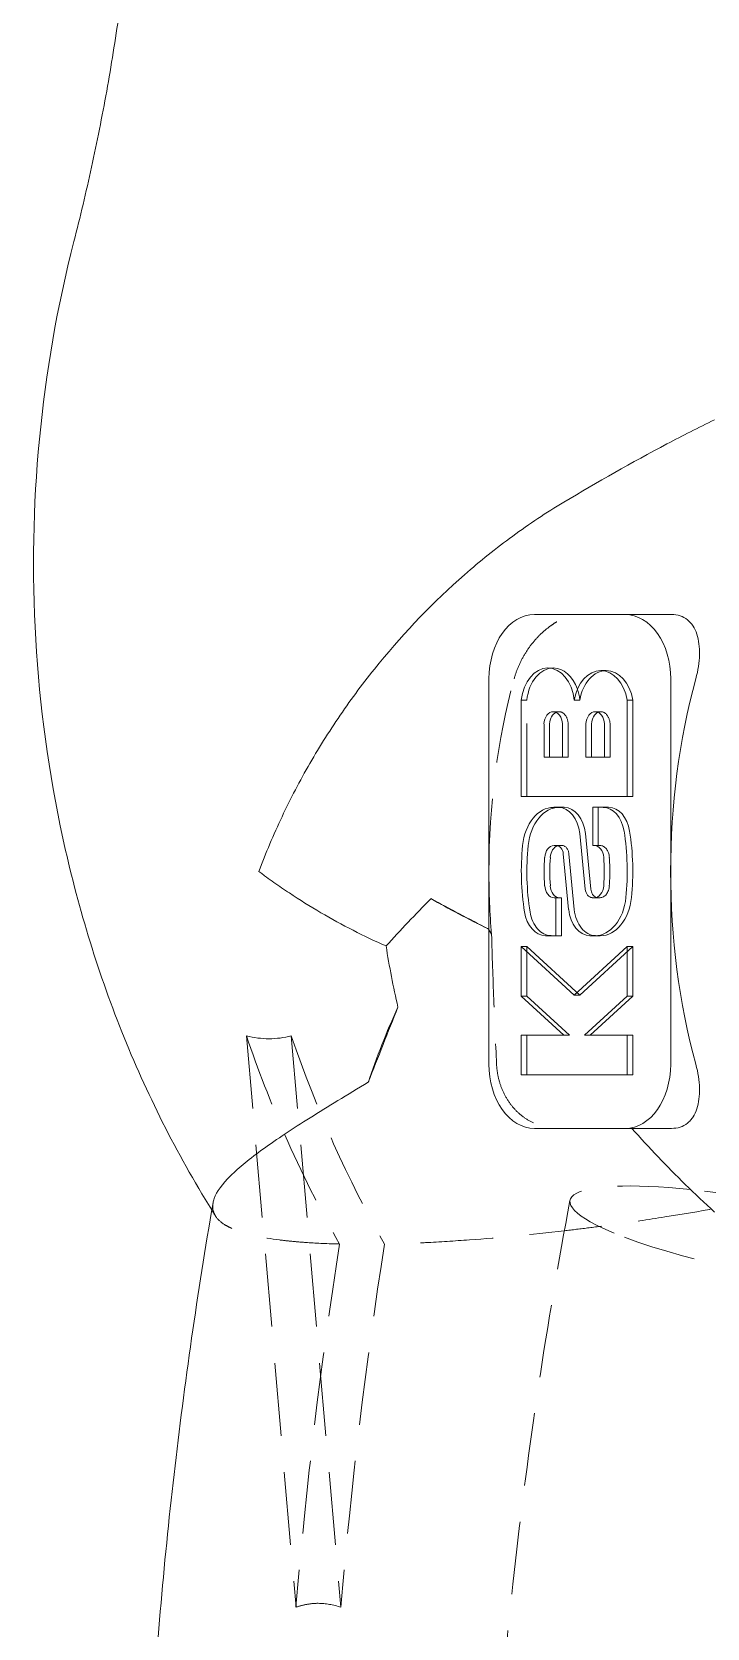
# Model space of a CAD drawing. Header units: millimetres. Extents: x -46397 to 283259, y -8690 to 23983.
# Drawn here: x 128287 to 128333.3, y 6682.3 to 6791.7 of the extents above; entities that cross this region are included whole.
import ezdxf

# ---------------------------------------------------------------- set-up
doc = ezdxf.new("R2010")
doc.units = ezdxf.units.MM
doc.linetypes.add('HIDDENX2', pattern=[0.75, 0.5, -0.25])

# ---------------------------------------------------------------- blocks, each defined once
blk = doc.blocks.new('q kjekjas ad')
at = {"color": 2, "linetype": 'Continuous', "lineweight": 0, "ltscale": 10, "extrusion": (0, 1, 0)}
for p, q in [((-4420.44, 1504.12), (-4426.67, 1504.12)), ((-4417.28, 1504.12), (-4420.44, 1504.12)), ((-4429.78, 1499.72), (-4429.78, 1473.31)), ((-4425.75, 1500.45), (-4425.37, 1500.45)), ((-4422.12, 1500.28), (-4421.74, 1500.28)), ((-4417.33, 1473.31), (-4417.33, 1499.72)), ((-4427.57, 1491.65), (-4427.57, 1498.25)), ((-4420.31, 1498.25), (-4419.92, 1498.25)), ((-4420.31, 1498.25), (-4420.31, 1491.65)), ((-4419.92, 1498.25), (-4419.92, 1491.65)), ((-4426.01, 1494.35), (-4426.01, 1496.62)), ((-4425.63, 1494.35), (-4425.63, 1496.62)), ((-4424.74, 1496.62), (-4424.74, 1494.35)), ((-4423.14, 1494.35), (-4423.14, 1496.62)), ((-4422.76, 1494.35), (-4422.76, 1496.62)), ((-4421.86, 1496.62), (-4421.86, 1494.35)), ((-4424.74, 1494.35), (-4426.01, 1494.35)), ((-4421.86, 1494.35), (-4423.14, 1494.35)), ((-4427.57, 1491.65), (-4427.19, 1491.65)), ((-4420.31, 1491.65), (-4427.57, 1491.65)), ((-4419.92, 1491.65), (-4427.19, 1491.65)), ((-4425.34, 1490.92), (-4425.02, 1490.92)), ((-4422.67, 1490.92), (-4421.96, 1490.92)), ((-4422.67, 1488.3), (-4422.67, 1490.92)), ((-4421.96, 1490.92), (-4421.58, 1490.92)), ((-4420.31, 1491.65), (-4419.92, 1491.65)), ((-4423.56, 1489.12), (-4423.19, 1485.31)), ((-4423.17, 1489.12), (-4422.8, 1485.31)), ((-4425.16, 1488.3), (-4425.32, 1488.3)), ((-4425.32, 1488.3), (-4424.94, 1488.3)), ((-4424.32, 1483.91), (-4424.69, 1487.72)), ((-4422.56, 1488.3), (-4422.67, 1488.3)), ((-4422.67, 1488.3), (-4422.29, 1488.3)), ((-4425.32, 1484.72), (-4425.2, 1484.72)), ((-4425.2, 1484.72), (-4424.82, 1484.72)), ((-4425.2, 1484.72), (-4425.2, 1482.11)), ((-4424.82, 1484.72), (-4424.82, 1482.11)), ((-4422.71, 1484.72), (-4422.56, 1484.72)), ((-4425.2, 1482.11), (-4425.91, 1482.11)), ((-4425.91, 1482.11), (-4425.53, 1482.11)), ((-4424.82, 1482.11), (-4425.53, 1482.11)), ((-4425.2, 1482.11), (-4424.82, 1482.11)), ((-4422.53, 1482.11), (-4422.86, 1482.11)), ((-4422.86, 1482.11), (-4422.48, 1482.11)), ((-4422.53, 1482.11), (-4422.15, 1482.11)), ((-4422.15, 1482.11), (-4422.48, 1482.11)), ((-4427.57, 1477.98), (-4427.57, 1481.38)), ((-4427.57, 1481.38), (-4427.19, 1481.38)), ((-4427.57, 1481.38), (-4423.94, 1478.04)), ((-4427.19, 1481.38), (-4423.55, 1478.04)), ((-4423.94, 1478.04), (-4420.31, 1481.38)), ((-4420.31, 1481.38), (-4419.92, 1481.38)), ((-4420.31, 1481.38), (-4420.31, 1477.98)), ((-4419.92, 1481.38), (-4419.92, 1477.98)), ((-4424.65, 1475.3), (-4427.57, 1477.98)), ((-4420.31, 1477.98), (-4423.23, 1475.3)), ((-4419.92, 1477.98), (-4422.84, 1475.3)), ((-4420.31, 1477.98), (-4419.92, 1477.98)), ((-4427.57, 1472.57), (-4427.57, 1475.3)), ((-4427.57, 1475.3), (-4424.65, 1475.3)), ((-4423.23, 1475.3), (-4420.31, 1475.3)), ((-4420.31, 1475.3), (-4419.92, 1475.3)), ((-4420.31, 1475.3), (-4420.31, 1472.57)), ((-4419.92, 1475.3), (-4419.92, 1472.57)), ((-4420.31, 1472.57), (-4427.57, 1472.57)), ((-4427.57, 1472.57), (-4427.19, 1472.57)), ((-4419.92, 1472.57), (-4427.19, 1472.57)), ((-4420.31, 1472.57), (-4419.92, 1472.57)), ((-4426.67, 1468.91), (-4420.44, 1468.91)), ((-4425.03, 1468.91), (-4426.67, 1468.91)), ((-4417.28, 1468.91), (-4419.99, 1468.91))]:
    blk.add_line(p, q, dxfattribs=at)
at = {"color": 1, "linetype": 'HIDDENX2', "lineweight": 0, "ltscale": 10, "extrusion": (0, 1, 0)}
for p, q in [((-4423.51, 1504.12), (-4417.28, 1504.12)), ((-4427.57, 1498.25), (-4427.19, 1498.25)), ((-4427.19, 1491.65), (-4427.19, 1498.25)), ((-4425.38, 1497.46), (-4424.99, 1497.46)), ((-4423.94, 1498.25), (-4423.55, 1498.25)), ((-4422.5, 1497.46), (-4422.12, 1497.46)), ((-4424.35, 1496.62), (-4424.35, 1494.35)), ((-4421.48, 1496.62), (-4421.48, 1494.35)), ((-4426.01, 1494.35), (-4425.63, 1494.35)), ((-4424.35, 1494.35), (-4425.63, 1494.35)), ((-4424.74, 1494.35), (-4424.35, 1494.35)), ((-4423.14, 1494.35), (-4422.76, 1494.35)), ((-4421.48, 1494.35), (-4422.76, 1494.35)), ((-4421.86, 1494.35), (-4421.48, 1494.35)), ((-4425.34, 1490.92), (-4424.96, 1490.92)), ((-4425.02, 1490.92), (-4424.63, 1490.92)), ((-4424.96, 1490.92), (-4424.63, 1490.92)), ((-4422.67, 1490.92), (-4422.29, 1490.92)), ((-4422.29, 1490.92), (-4421.58, 1490.92)), ((-4422.29, 1488.3), (-4422.29, 1490.92)), ((-4425.16, 1488.3), (-4424.78, 1488.3)), ((-4424.78, 1488.3), (-4424.94, 1488.3)), ((-4423.94, 1483.91), (-4424.31, 1487.72)), ((-4422.56, 1488.3), (-4422.17, 1488.3)), ((-4422.17, 1488.3), (-4422.29, 1488.3)), ((-4425.32, 1484.72), (-4424.94, 1484.72)), ((-4424.94, 1484.72), (-4424.82, 1484.72)), ((-4422.71, 1484.72), (-4422.33, 1484.72)), ((-4422.56, 1484.72), (-4422.17, 1484.72)), ((-4422.33, 1484.72), (-4422.17, 1484.72)), ((-4427.19, 1477.98), (-4427.19, 1481.38)), ((-4423.55, 1478.04), (-4419.92, 1481.38)), ((-4427.57, 1477.98), (-4427.19, 1477.98)), ((-4424.27, 1475.3), (-4427.19, 1477.98)), ((-4423.94, 1478.04), (-4423.55, 1478.04)), ((-4446.4, 1475.25), (-4443, 1436.1)), ((-4443.33, 1475.25), (-4439.93, 1436.1)), ((-4427.57, 1475.3), (-4427.19, 1475.3)), ((-4427.19, 1472.57), (-4427.19, 1475.3)), ((-4427.19, 1475.3), (-4424.27, 1475.3)), ((-4424.65, 1475.3), (-4424.27, 1475.3)), ((-4423.23, 1475.3), (-4422.84, 1475.3)), ((-4422.84, 1475.3), (-4419.92, 1475.3))]:
    blk.add_line(p, q, dxfattribs=at)
at = {"color": 2, "linetype": 'Continuous', "lineweight": 0, "ltscale": 10}
for centre, major_axis, ratio, start_param, end_param in [((-4426.67, 1499.72), (0, 4.4), 0.707107, 0.000007, 1.570803), ((-4420.44, 1499.72), (0, 4.4), 0.707107, -1.57079, 0.000007), ((-4391.2, 1486.51), (0, -36.96), 0.707107, -1.936235, -1.570803), ((-4391.2, 1486.51), (0, -36.96), 0.707107, -1.570803, -1.205371), ((-4406.43, 1483.99), (35.67, -9.68), 0.2534, -2.372252, -2.215015), ((-4426.67, 1473.31), (0, -4.4), 0.707107, -1.57079, 0.000007), ((-4420.44, 1473.31), (0, -4.4), 0.707107, 0.000007, 1.570803), ((-4398.68, 1507.97), (45.1, 39.46), 0.000001, 3.141588, 3.141592), ((-4410.88, 1461.45), (-13.35, 2.53), 0.183009, -1.14525, -1.144652)]:
    blk.add_ellipse(centre, major_axis=major_axis, ratio=ratio, start_param=start_param, end_param=end_param, dxfattribs=at)
at = {"color": 1, "linetype": 'HIDDENX2', "lineweight": 0, "ltscale": 10, "extrusion": (0, 0, -1)}
for centre, major_axis, start_param, end_param in [((-4403.65, 1486.51), (0, 36.96), -1.57079, -1.205358), ((-4425.37, 1497.86), (0, -2.6), 1.724334, 3.141593), ((-4421.74, 1497.64), (0, -2.64), 1.806119, 3.141593), ((-4425.37, 1497.86), (0, 2.6), 1.113758, 1.417246), ((-4424.99, 1496.56), (0, 0.905), -0.304952, 1.494877), ((-4422.12, 1496.56), (0, 0.905), -0.304952, 1.494877), ((-4424.96, 1487.86), (0, -3.05), 1.712294, 3.141586), ((-4418.26, 1486.51), (0, -12.62), 1.349023, 1.712294), ((-4424.94, 1487.39), (0, -0.91), 2.949137, 3.141586), ((-4424.78, 1487.63), (0, 0.675), -0.000007, 1.434205), ((-4422.17, 1487.39), (0, 0.91), -0.000007, 1.473871), ((-4403.65, 1486.51), (0, 36.96), -1.687581, -1.57079), ((-4428.58, 1486.51), (0, 10.01), 1.473871, 1.667709), ((-4422.17, 1485.63), (0, 0.91), 1.667709, 3.141586), ((-4424.94, 1485.63), (0, 0.91), 3.141586, 3.143123), ((-4422.33, 1485.4), (0, 0.675), 3.141586, 3.365156), ((-4425.53, 1484.2), (0, -2.08), -0.000007, 1.349023), ((-4422.48, 1484.2), (0, -2.08), -0.000007, 1.434205)]:
    blk.add_ellipse(centre, major_axis=major_axis, ratio=0.707107, start_param=start_param, end_param=end_param, dxfattribs=at)
at = {"color": 2, "linetype": 'Continuous', "lineweight": 0, "ltscale": 10, "extrusion": (0, 0, -1)}
for centre, major_axis, ratio, start_param, end_param in [((-4425.75, 1497.86), (0, 2.6), 0.707107, -1.417259, 1.417246), ((-4425.37, 1497.86), (0, 2.6), 0.707107, 0, 1.113758), ((-4422.12, 1497.64), (0, 2.64), 0.707107, -1.335473, 1.33546), ((-4421.74, 1497.64), (0, 2.64), 0.707107, 0, 1.33546), ((-4425.38, 1496.56), (0, 0.905), 0.707107, -1.49489, 1.494877), ((-4424.99, 1496.56), (0, -0.905), 0.707107, 1.646703, 2.836641), ((-4422.5, 1496.56), (0, 0.905), 0.707107, -1.49489, 1.494877), ((-4422.12, 1496.56), (0, -0.905), 0.707107, 1.646703, 2.836641), ((-4425.34, 1487.86), (0, 3.05), 0.707107, -1.429299, -0.000007), ((-4425.02, 1488.83), (0, 2.08), 0.707107, -0.000007, 1.434205), ((-4424.63, 1488.83), (0, 2.08), 0.707107, 0, 1.434205), ((-4421.96, 1488.83), (0, 2.08), 0.707107, -0.000007, 1.349023), ((-4421.58, 1488.83), (0, 2.08), 0.707107, 0, 1.349023), ((-4429.23, 1486.51), (0, -12.62), 0.707107, -1.79257, -1.429299), ((-4428.85, 1486.51), (0, 12.62), 0.707107, 1.349023, 1.712294), ((-4418.64, 1486.51), (0, 12.62), 0.707107, -1.79257, -1.429299), ((-4425.32, 1487.39), (0, 0.91), 0.707107, -1.473884, -0.000007), ((-4424.94, 1487.39), (0, -0.91), 0.707107, 1.667708, 2.949137), ((-4425.16, 1487.63), (0, 0.675), 0.707107, -0.000007, 1.434205), ((-4422.56, 1487.39), (0, 0.91), 0.707107, -0.000007, 1.473871), ((-4418.92, 1486.51), (0, 10.01), 0.707107, -1.667722, -1.473884), ((-4418.53, 1486.51), (0, -10.01), 0.707107, 1.473871, 1.667709), ((-4428.96, 1486.51), (0, -10.01), 0.707107, -1.667722, -1.473884), ((-4425.32, 1485.63), (0, -0.91), 0.707107, -0.000007, 1.473871), ((-4424.94, 1485.63), (0, -0.91), 0.707107, 0.00153, 1.473871), ((-4422.71, 1485.4), (0, -0.675), 0.707107, -0.000007, 1.434205), ((-4422.33, 1485.4), (0, -0.675), 0.707107, 0.223563, 1.434205), ((-4422.56, 1485.63), (0, -0.91), 0.707107, -1.473884, -0.000007), ((-4411.09, 1486.51), (72.73, -35.36), 0.147655, 1.758808, 1.815258), ((-4422.53, 1485.16), (0, -3.05), 0.707107, -1.429299, -0.000007), ((-4422.15, 1485.16), (0, 3.05), 0.707107, 1.712294, 3.141586), ((-4425.91, 1484.2), (0, -2.08), 0.707107, -0.000007, 1.349023), ((-4422.86, 1484.2), (0, -2.08), 0.707107, -0.000007, 1.434205), ((-4410.77, 1475.18), (23.37, 28.63), 0.612375, -2.131506, -1.970544)]:
    blk.add_ellipse(centre, major_axis=major_axis, ratio=ratio, start_param=start_param, end_param=end_param, dxfattribs=at)
at = {"color": 1, "linetype": 'HIDDENX2', "lineweight": 0, "ltscale": 10}
for centre, major_axis, ratio, start_param, end_param in [((-4399.05, 1507.65), (0, 74.39), 0.707107, 2.021432, 2.124859), ((-4395.98, 1507.65), (0, 74.39), 0.707107, 2.021432, 2.248833), ((-4399.05, 1507.65), (0, 74.39), 0.707107, 2.124864, 2.248833), ((-4410.88, 1461.45), (-13.35, 2.53), 0.183008, -1.144652, 0.802728), ((-4410.88, 1461.45), (13.35, -2.53), 0.183008, -2.338865, 1.996343), ((-4264.46, 1406.08), (0, 254.28), 0.707107, 1.353148, 1.452468), ((-4261.38, 1406.08), (0, 254.28), 0.707107, 1.353148, 1.452468)]:
    blk.add_ellipse(centre, major_axis=major_axis, ratio=ratio, start_param=start_param, end_param=end_param, dxfattribs=at)
at = {"color": 2, "linetype": 'Continuous', "lineweight": 0, "ltscale": 10}
for points, knots in [([(-4458.22, 1529.69), (-4457.79, 1531.37), (-4457.39, 1533.07), (-4456.64, 1536.5), (-4456.29, 1538.24), (-4455.66, 1541.74), (-4455.38, 1543.51), (-4454.87, 1547.06), (-4454.65, 1548.85), (-4454.26, 1552.45), (-4454.1, 1554.26), (-4453.98, 1556.08)], [1.221737, 1.221737, 1.221737, 1.221737, 1.2716956, 1.2716956, 1.3216541, 1.3216541, 1.3716127, 1.3716127, 1.4215712, 1.4215712, 1.4715298, 1.4715298, 1.4715298, 1.4715298]), ([(-4448.77, 1463.32), (-4451.22, 1467.24), (-4453.26, 1471.34), (-4456.66, 1479.86), (-4458, 1484.3), (-4459.95, 1493.29), (-4460.57, 1497.85), (-4461.1, 1506.98), (-4461.02, 1511.57), (-4460.15, 1520.69), (-4459.37, 1525.22), (-4458.22, 1529.69)], [0.84845, 0.84845, 0.84845, 0.84845, 1.057026, 1.057026, 1.272733, 1.272733, 1.488441, 1.488441, 1.704148, 1.704148, 1.919856, 1.919856, 1.919856, 1.919856]), ([(-4414.33, 1517.47), (-4415.43, 1516.93), (-4416.51, 1516.38), (-4419.99, 1514.54), (-4422.34, 1513.2), (-4424.66, 1511.82)], [0.06008853, 0.06008853, 0.06008853, 0.06008853, 0.06342537, 0.06342537, 0.07090032, 0.07090032, 0.07090032, 0.07090032]), ([(-4424.66, 1511.82), (-4425.86, 1511.11), (-4427.02, 1510.33), (-4428.72, 1509.08), (-4429.28, 1508.66), (-4430.38, 1507.77), (-4430.92, 1507.32), (-4433.58, 1504.99), (-4435.53, 1502.96), (-4438.19, 1499.71), (-4439.03, 1498.59), (-4440.62, 1496.29), (-4441.36, 1495.12), (-4442.74, 1492.73), (-4443.38, 1491.51), (-4444.25, 1489.65), (-4444.53, 1489.03), (-4445.06, 1487.77), (-4445.31, 1487.14), (-4445.55, 1486.51)], [0.01191688, 0.01191688, 0.01191688, 0.01191688, 0.0158514, 0.0158514, 0.01781866, 0.01781866, 0.01978592, 0.01978592, 0.02765496, 0.02765496, 0.03158948, 0.03158948, 0.035524, 0.035524, 0.03945852, 0.03945852, 0.04142578, 0.04142578, 0.04339304, 0.04339304, 0.04339304, 0.04339304]), ([(-4417.28, 1504.12), (-4417.07, 1504.12), (-4416.87, 1504.09), (-4416.5, 1503.97), (-4416.33, 1503.88), (-4416.04, 1503.64), (-4415.91, 1503.5), (-4415.69, 1503.17), (-4415.6, 1502.98), (-4415.47, 1502.57), (-4415.42, 1502.34), (-4415.36, 1501.87), (-4415.35, 1501.62), (-4415.36, 1501.1), (-4415.38, 1500.83), (-4415.47, 1500.28), (-4415.53, 1500.01), (-4415.6, 1499.72)], [0, 0, 0, 0, 0.000829596, 0.000829596, 0.001659193, 0.001659193, 0.002488789, 0.002488789, 0.003318385, 0.003318385, 0.004147982, 0.004147982, 0.004977578, 0.004977578, 0.005807174, 0.005807174, 0.006636771, 0.006636771, 0.006636771, 0.006636771]), ([(-4445.55, 1486.51), (-4445.46, 1486.45), (-4445.38, 1486.39), (-4445.2, 1486.26), (-4444.95, 1486.07), (-4444.34, 1485.64), (-4443.81, 1485.28), (-4442.75, 1484.57), (-4442.03, 1484.12), (-4439.85, 1482.84), (-4438.35, 1482.08), (-4436.83, 1481.41)], [-0.00004058, -0.00004058, -0.00004058, -0.00004058, 0.00033248, 0.00033248, 0.00070554, 0.00145165, 0.00294388, 0.00294388, 0.00592834, 0.00592834, 0.01189725, 0.01189725, 0.01189725, 0.01189725]), ([(-4415.6, 1473.31), (-4415.53, 1473.02), (-4415.47, 1472.74), (-4415.38, 1472.2), (-4415.36, 1471.93), (-4415.34, 1471.4), (-4415.36, 1471.16), (-4415.42, 1470.69), (-4415.47, 1470.46), (-4415.6, 1470.05), (-4415.69, 1469.86), (-4415.85, 1469.62), (-4415.91, 1469.54), (-4416.04, 1469.39), (-4416.11, 1469.33), (-4416.33, 1469.15), (-4416.5, 1469.06), (-4416.86, 1468.94), (-4417.07, 1468.91), (-4417.28, 1468.91)], [0, 0, 0, 0, 0.000829723, 0.000829723, 0.001659445, 0.001659445, 0.002489168, 0.002489168, 0.00331889, 0.00331889, 0.004148613, 0.004148613, 0.004563474, 0.004563474, 0.004978336, 0.004978336, 0.005808058, 0.005808058, 0.006637781, 0.006637781, 0.006637781, 0.006637781]), ([(-4448.69, 1463.8), (-4448.67, 1463.9), (-4448.65, 1464), (-4448.44, 1464.57), (-4448.06, 1465.09), (-4447.21, 1465.94), (-4446.87, 1466.24), (-4446.12, 1466.86), (-4445.69, 1467.18), (-4444.32, 1468.17), (-4443.24, 1468.88), (-4441.43, 1470.02), (-4440.8, 1470.41), (-4439.46, 1471.22), (-4438.77, 1471.64), (-4438.05, 1472.08)], [0.08476875, 0.08476875, 0.08476875, 0.08476875, 0.08617197, 0.08617197, 0.09265229, 0.09265229, 0.09589245, 0.09589245, 0.0991326, 0.0991326, 0.10561292, 0.10561292, 0.10885308, 0.10885308, 0.11209323, 0.11209323, 0.11209323, 0.11209323]), ([(-4419.99, 1468.91), (-4418.81, 1467.59), (-4417.59, 1466.31), (-4415.68, 1464.43), (-4415.01, 1463.8), (-4414.33, 1463.18)], [0.020178161, 0.020178161, 0.020178161, 0.020178161, 0.025057945, 0.025057945, 0.027593233, 0.027593233, 0.027593233, 0.027593233]), ([(-4453.42, 1416.95), (-4453.32, 1420.1), (-4453.18, 1423.25), (-4452.81, 1429.54), (-4452.58, 1432.68), (-4452.03, 1438.95), (-4451.72, 1442.08), (-4451, 1448.32), (-4450.6, 1451.43), (-4449.71, 1457.63), (-4449.22, 1460.72), (-4448.69, 1463.8)], [1.6154377, 1.6154377, 1.6154377, 1.6154377, 1.6542928, 1.6542928, 1.6931489, 1.6931489, 1.7320049, 1.7320049, 1.770861, 1.770861, 1.809717, 1.809717, 1.809717, 1.809717])]:
    blk.add_open_spline(points, degree=3, knots=knots, dxfattribs=at)
at = {"color": 1, "linetype": 'HIDDENX2', "lineweight": 0, "ltscale": 10}
for points, knots in [([(-4428.05, 1499.72), (-4427.98, 1500.01), (-4427.88, 1500.28), (-4427.65, 1500.83), (-4427.51, 1501.1), (-4427.2, 1501.62), (-4427.03, 1501.87), (-4426.66, 1502.34), (-4426.46, 1502.57), (-4426.03, 1502.98), (-4425.81, 1503.16), (-4425.47, 1503.41), (-4425.36, 1503.49), (-4425.12, 1503.63), (-4425.01, 1503.7), (-4424.65, 1503.88), (-4424.42, 1503.97), (-4423.96, 1504.09), (-4423.73, 1504.12), (-4423.51, 1504.12)], [0, 0, 0, 0, 0.000829723, 0.000829723, 0.001659445, 0.001659445, 0.002489168, 0.002489168, 0.00331889, 0.00331889, 0.004148613, 0.004148613, 0.004563474, 0.004563474, 0.004978336, 0.004978336, 0.005808058, 0.005808058, 0.006637781, 0.006637781, 0.006637781, 0.006637781]), ([(-4429.6, 1482.21), (-4429.56, 1480.73), (-4429.51, 1479.24), (-4429.39, 1476.27), (-4429.33, 1474.79), (-4429.26, 1473.31)], [0.412762413, 0.412762413, 0.412762413, 0.412762413, 0.416861226, 0.416861226, 0.42096004, 0.42096004, 0.42096004, 0.42096004]), ([(-4429.26, 1473.31), (-4429.25, 1473.01), (-4429.21, 1472.72), (-4429.08, 1472.14), (-4428.99, 1471.85), (-4428.77, 1471.32), (-4428.63, 1471.06), (-4428.32, 1470.58), (-4428.14, 1470.35), (-4427.75, 1469.95), (-4427.54, 1469.78), (-4427.09, 1469.46), (-4426.85, 1469.33), (-4426.35, 1469.12), (-4426.09, 1469.04), (-4425.57, 1468.93), (-4425.3, 1468.91), (-4425.03, 1468.91)], [0.000000198, 0.000000198, 0.000000198, 0.000000198, 0.000814585, 0.000814585, 0.001628973, 0.001628973, 0.00244336, 0.00244336, 0.003257748, 0.003257748, 0.004072136, 0.004072136, 0.004886523, 0.004886523, 0.005700911, 0.005700911, 0.006515299, 0.006515299, 0.006515299, 0.006515299]), ([(-4386.03, 1472.08), (-4387.71, 1471.22), (-4389.49, 1470.42), (-4392.32, 1469.28), (-4393.29, 1468.92), (-4395.28, 1468.2), (-4396.31, 1467.86), (-4399.46, 1466.85), (-4401.63, 1466.24), (-4404.97, 1465.39), (-4406.1, 1465.11), (-4407.82, 1464.72), (-4408.39, 1464.6), (-4409.56, 1464.35), (-4410.14, 1464.22), (-4413.07, 1463.63), (-4415.4, 1463.21), (-4418.88, 1462.66), (-4420.03, 1462.49), (-4421.76, 1462.25), (-4422.34, 1462.17), (-4423.49, 1462.03), (-4424.06, 1461.96), (-4426.89, 1461.63), (-4429.06, 1461.42), (-4432.15, 1461.2), (-4433.15, 1461.13), (-4434.62, 1461.06), (-4435.1, 1461.04), (-4436.04, 1461.01), (-4436.5, 1461), (-4436.94, 1460.99)], [0.00422724, 0.00422724, 0.00422724, 0.00422724, 0.01073334, 0.01073334, 0.01398638, 0.01398638, 0.01723943, 0.01723943, 0.02374553, 0.02374553, 0.02699858, 0.02699858, 0.0286251, 0.0286251, 0.03025163, 0.03025163, 0.03675772, 0.03675772, 0.04001077, 0.04001077, 0.0416373, 0.0416373, 0.04326382, 0.04326382, 0.04976992, 0.04976992, 0.05302297, 0.05302297, 0.05464949, 0.05464949, 0.05627601, 0.05627601, 0.05627601, 0.05627601]), ([(-4440.02, 1460.99), (-4440.8, 1461.01), (-4441.54, 1461.04), (-4442.57, 1461.11), (-4442.91, 1461.14), (-4443.55, 1461.2), (-4443.85, 1461.23), (-4445.31, 1461.42), (-4446.25, 1461.62), (-4447.16, 1461.95), (-4447.33, 1462.02), (-4447.64, 1462.17), (-4447.77, 1462.24), (-4448.15, 1462.48), (-4448.34, 1462.65), (-4448.6, 1463.02), (-4448.68, 1463.22), (-4448.72, 1463.55), (-4448.71, 1463.67), (-4448.69, 1463.8)], [0.06025071, 0.06025071, 0.06025071, 0.06025071, 0.06349087, 0.06349087, 0.06511095, 0.06511095, 0.06673103, 0.06673103, 0.07321134, 0.07321134, 0.07483142, 0.07483142, 0.0764515, 0.0764515, 0.07969166, 0.07969166, 0.08293181, 0.08293181, 0.08476875, 0.08476875, 0.08476875, 0.08476875]), ([(-4430.22, 1399.56), (-4430.22, 1403.9), (-4430.14, 1408.24), (-4429.82, 1416.91), (-4429.58, 1421.24), (-4428.94, 1429.88), (-4428.54, 1434.19), (-4427.58, 1442.77), (-4427.02, 1447.04), (-4425.74, 1455.55), (-4425.02, 1459.78), (-4424.23, 1463.98)], [1.5707898, 1.5707898, 1.5707898, 1.5707898, 1.6231497, 1.6231497, 1.6755095, 1.6755095, 1.7278694, 1.7278694, 1.7802293, 1.7802293, 1.8325892, 1.8325892, 1.8325892, 1.8325892]), ([(-4439.93, 1436.1), (-4440.45, 1436.27), (-4440.97, 1436.36), (-4441.74, 1436.37), (-4442, 1436.34), (-4442.51, 1436.25), (-4442.76, 1436.19), (-4443, 1436.1)], [0.000000203, 0.000000203, 0.000000203, 0.000000203, 0.002005637, 0.002005637, 0.003008354, 0.003008354, 0.004011071, 0.004011071, 0.004011071, 0.004011071])]:
    blk.add_open_spline(points, degree=3, knots=knots, dxfattribs=at)
at = {"color": 2, "linetype": 'Continuous', "lineweight": 0, "ltscale": 10}
for points in [[(-4436.83, 1481.41), (-4435.85, 1482.5), (-4434.82, 1483.58), (-4433.76, 1484.65)], [(-4429.81, 1482.57), (-4429.8, 1482.56), (-4429.79, 1482.54), (-4429.78, 1482.52)], [(-4436.02, 1477.22), (-4436.34, 1478.61), (-4436.61, 1480.01), (-4436.83, 1481.41)], [(-4438.05, 1472.08), (-4437.38, 1473.79), (-4436.7, 1475.51), (-4436.02, 1477.22)], [(-4425.03, 1468.91), (-4424.21, 1468.91), (-4422.56, 1468.91), (-4420.86, 1468.91), (-4419.99, 1468.91)]]:
    blk.add_open_spline(points, degree=3, dxfattribs=at)
at = {"color": 1, "linetype": 'HIDDENX2', "lineweight": 0, "ltscale": 10}
for points in [[(-4429.78, 1482.52), (-4429.72, 1482.42), (-4429.66, 1482.31), (-4429.6, 1482.21)], [(-4446.4, 1475.25), (-4445.36, 1474.99), (-4444.33, 1474.99), (-4443.33, 1475.25)], [(-4448.52, 1462.91), (-4448.61, 1463.05), (-4448.69, 1463.18), (-4448.77, 1463.32)]]:
    blk.add_open_spline(points, degree=3, dxfattribs=at)

msp = doc.modelspace()

# ---------------------------------------------------------------- block references
msp.add_blockref('q kjekjas ad', (132748.11, 5247.61, -1.5))

doc.saveas('drawing.dxf')
